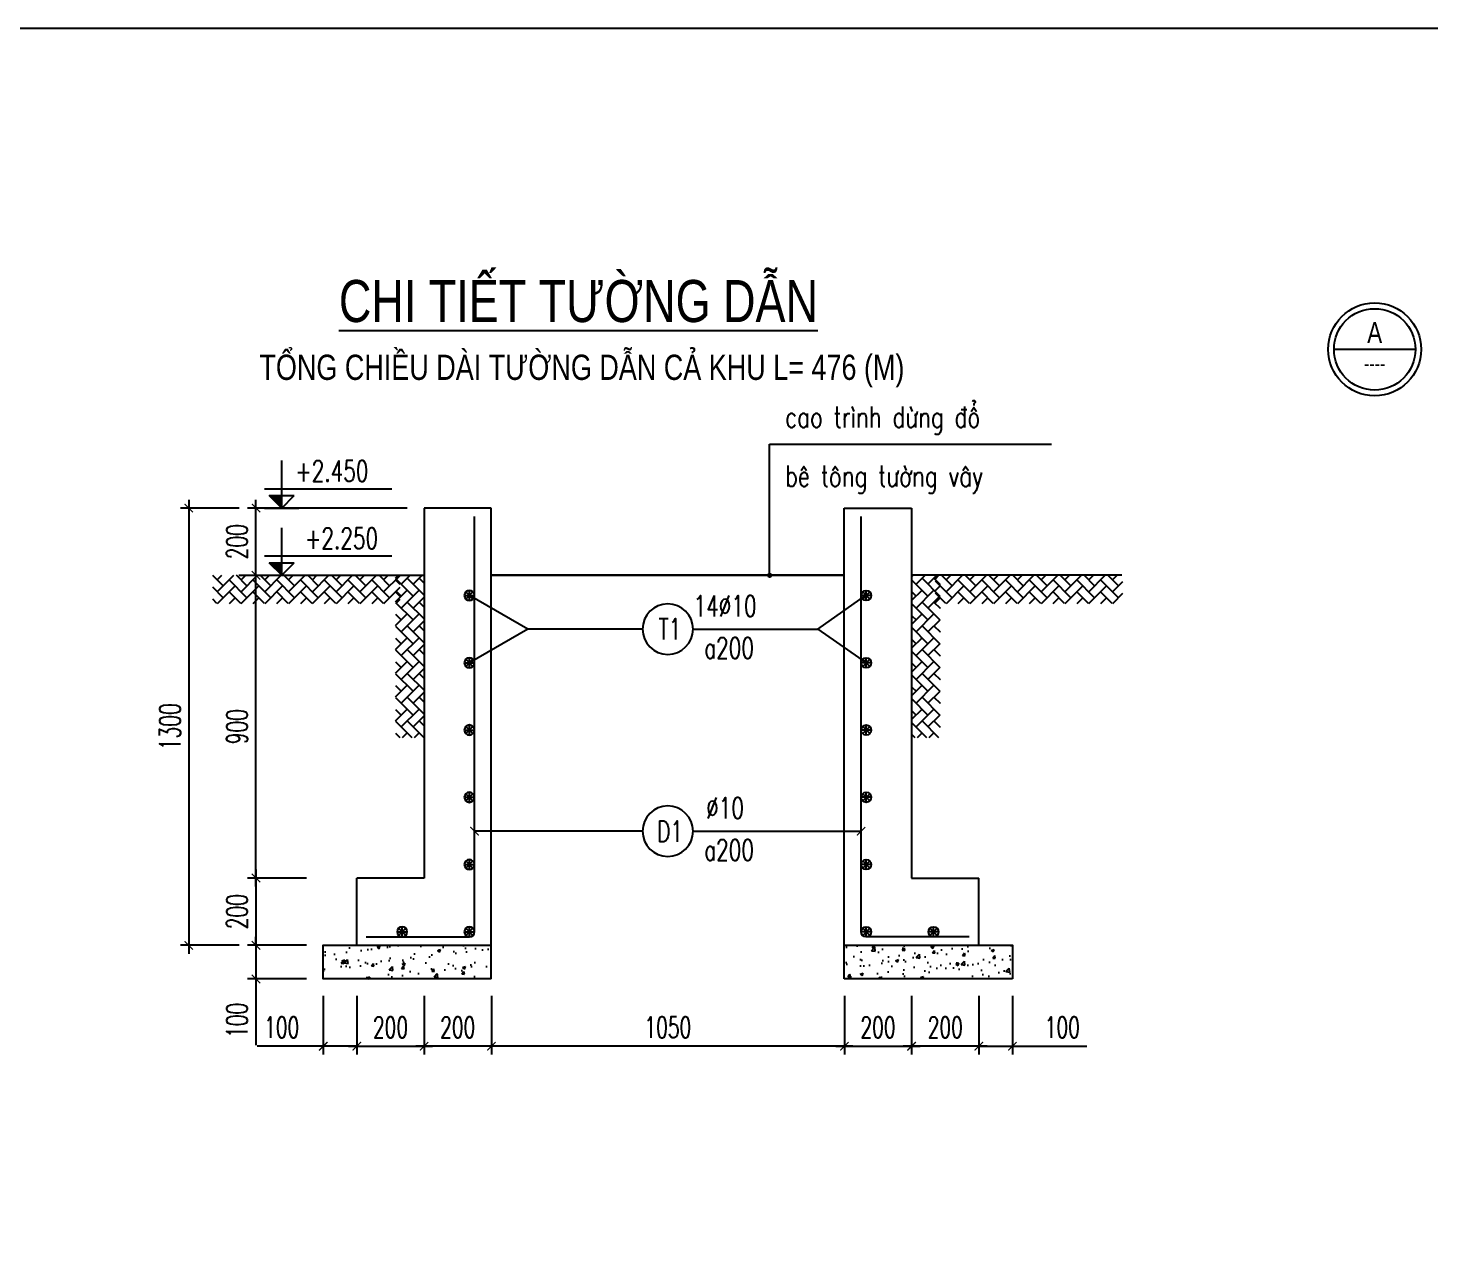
# Model space of a CAD drawing. Header units: millimetres. Extents: x -143483 to 1166745, y -1448440 to -1202244.
# Drawn here: x -89001 to -72322, y -1397572 to -1383100 of the extents above; entities that cross this region are included whole.
import ezdxf
from ezdxf.enums import TextEntityAlignment as Align

# ---------------------------------------------------------------- set-up
doc = ezdxf.new("R2010")
doc.units = ezdxf.units.MM
doc.header["$LTSCALE"] = 30
doc.header["$PDMODE"] = 3
doc.linetypes.add('DASHED', pattern=[19.05, 12.7, -6.35])
doc.layers.get('0').update_dxf_attribs({"lineweight": 9})
doc.layers.get('Defpoints').update_dxf_attribs({"lineweight": 9})
for name, color, linetype in [('ccu11-Chidan', 9, 'Continuous'), ('ccu11-Cotthep', 9, 'Continuous'), ('ccu11-Dim', 8, 'Continuous'), ('ccu11-Hatch', 8, 'Continuous'), ('ccu11-Manh', 8, 'Continuous'), ('ccu11-Text', 31, 'Continuous'), ('ccu11-Thay', 7, 'Continuous'), ('ccu11-Thep', 4, 'Continuous'), ('ccu11-Thep doc', 4, 'Continuous')]:
    doc.layers.add(name, color=color, linetype=linetype)
doc.layers.add('ccu11-Khuat', color=9, linetype='DASHED', lineweight=30)
doc.styles.add('ccu11-dim', font='vnsimli.shx', dxfattribs={"width": 0.65, "bigfont": 'bigfont.shx'})
doc.styles.add('ccu11-VnAvantH', font='VHAVAN.TTF')
doc.styles.add('ccu11-VnAvH-B', font='VHAVANB.TTF')
doc.styles.add('ccu11-vnsimli', font='vnsimli.shx', dxfattribs={"width": 0.8, "bigfont": 'vns.shx'})
doc.styles.add('ccu11-vnsimple', font='vnsimple.shx', dxfattribs={"bigfont": 'bigfont.shx'})
doc.styles.add('ccu11_simli', font='vnsimli.shx', dxfattribs={"width": 0.8})
doc.linetypes.add('ZIGZAG', pattern='A,0.0001,-0.2,[131,ltypeshp.shx,S=0.2,R=0,X=-0.2,Y=0],-0.4,[131,ltypeshp.shx,S=0.2,R=180,X=0.2,Y=0],-0.2', length=0.8001)
doc.dimstyles.new('ccu11-100x4', dxfattribs={"dimscale": 100, "dimtxt": 2.5, "dimasz": 1, "dimexe": 1, "dimexo": 2, "dimgap": 1, "dimtad": 1, "dimdec": 0, "dimlfac": 0.25, "dimdsep": 46, "dimtxsty": 'ccu11-dim', "dimblk": 'ARCHTICK', "dimcen": -1, "dimdle": 1, "dimclrd": 256, "dimclre": 256, "dimclrt": 3, "dimadec": 0, "dimazin": 2, "dimtfac": 0.1, "dimtdec": 0, "dimtmove": 0, "dimatfit": 1, "dimldrblk": 'ARCHTICK', "dimfxl": 0, "dimtvp": 0.833333, "dimtolj": 1, "dimtzin": 12, "dimarcsym": 0})
doc.dimstyles.new('ccu11-100x8', dxfattribs={"dimscale": 100, "dimtxt": 2.5, "dimasz": 1, "dimexe": 1, "dimexo": 1, "dimgap": 1, "dimtad": 1, "dimdec": 0, "dimlfac": 0.125, "dimzin": 9, "dimdsep": 46, "dimtxsty": 'ccu11-dim', "dimblk": 'ARCHTICK', "dimcen": 2, "dimdle": 1, "dimclrd": 256, "dimclre": 256, "dimclrt": 31, "dimadec": 0, "dimazin": 2, "dimtfac": 1, "dimtdec": 0, "dimtmove": 0, "dimatfit": 3, "dimldrblk": 'DOTSMALL', "dimfxl": 0, "dimtolj": 1, "dimtzin": 0, "dimlwd": -1, "dimlwe": -1, "dimarcsym": 0})

# ---------------------------------------------------------------- blocks, each defined once
blk = doc.blocks.new('_ARCHTICK')
at = {"color": 0, "linetype": 'ByBlock', "const_width": 0.15}
blk.add_lwpolyline([(-0.5, -0.5), (0.5, 0.5)], dxfattribs=at)
blk = doc.blocks.new('*D891')
at = {"layer": 'ccu11-Dim', "lineweight": -2, "transparency": 16777216}
for p, q in [((-86289, -1393309), (-86289, -1389509)), ((-85689, -1389609), (-86389, -1389609)), ((-85689, -1393209), (-86389, -1393209))]:
    blk.add_line(p, q, dxfattribs=at)
at = {"layer": 'Defpoints', "color": 0, "transparency": 16777216}
for p in [(-86289, -1389609), (-85489, -1389609), (-85489, -1393209)]:
    blk.add_point(p, dxfattribs=at)
at = {"layer": 'ccu11-Dim', "lineweight": -2, "transparency": 16777216, "xscale": 100, "yscale": 100, "zscale": 100}
for p, rotation in [((-86289, -1389609), 90), ((-86289, -1393209), 270)]:
    blk.add_blockref('_ARCHTICK', p, dxfattribs=dict(at, rotation=rotation))
at = {"layer": 'ccu11-Dim', "color": 3, "transparency": 16777216, "insert": (-86514, -1391409), "char_height": 250, "attachment_point": 5, "rotation": 90, "style": 'ccu11-dim'}
blk.add_mtext('\\A1;900', dxfattribs=at)
blk = doc.blocks.new('*D892')
at = {"layer": 'ccu11-Dim', "lineweight": -2, "transparency": 16777216}
for p, q in [((-87089, -1388709), (-87089, -1394109)), ((-86489, -1388809), (-87189, -1388809)), ((-86489, -1394009), (-87189, -1394009))]:
    blk.add_line(p, q, dxfattribs=at)
at = {"layer": 'Defpoints', "color": 0, "transparency": 16777216}
for p in [(-86289, -1388809), (-87089, -1394009), (-86289, -1394009)]:
    blk.add_point(p, dxfattribs=at)
at = {"layer": 'ccu11-Dim', "lineweight": -2, "transparency": 16777216, "xscale": 100, "yscale": 100, "zscale": 100}
for p, rotation in [((-87089, -1388809), 90), ((-87089, -1394009), 270)]:
    blk.add_blockref('_ARCHTICK', p, dxfattribs=dict(at, rotation=rotation))
at = {"layer": 'ccu11-Dim', "color": 3, "transparency": 16777216, "insert": (-87314, -1391409), "char_height": 250, "attachment_point": 5, "rotation": 90, "style": 'ccu11-dim'}
blk.add_mtext('\\A1;1300', dxfattribs=at)
blk = doc.blocks.new('*D893')
at = {"layer": 'ccu11-Dim', "lineweight": -2, "transparency": 16777216}
for p, q in [((-85089, -1394609), (-85089, -1395309)), ((-84289, -1394609), (-84289, -1395309)), ((-85189, -1395209), (-84189, -1395209))]:
    blk.add_line(p, q, dxfattribs=at)
at = {"layer": 'Defpoints', "color": 0, "transparency": 16777216}
for p in [(-85089, -1394409), (-84289, -1394409), (-84289, -1395209)]:
    blk.add_point(p, dxfattribs=at)
at = {"layer": 'ccu11-Dim', "lineweight": -2, "transparency": 16777216, "xscale": 100, "yscale": 100, "zscale": 100, "rotation": 180}
blk.add_blockref('_ARCHTICK', (-85089, -1395209), dxfattribs=at)
at = {"layer": 'ccu11-Dim', "lineweight": -2, "transparency": 16777216, "xscale": 100, "yscale": 100, "zscale": 100}
blk.add_blockref('_ARCHTICK', (-84289, -1395209), dxfattribs=at)
at = {"layer": 'ccu11-Dim', "color": 3, "transparency": 16777216, "insert": (-84689, -1394984), "char_height": 250, "attachment_point": 5, "style": 'ccu11-dim'}
blk.add_mtext('\\A1;200', dxfattribs=at)
blk = doc.blocks.new('*D894')
at = {"layer": 'ccu11-Dim', "lineweight": -2, "ltscale": 10, "transparency": 16777216}
for p, q in [((-85489, -1394609), (-85489, -1395309)), ((-85089, -1394609), (-85089, -1395309)), ((-85489, -1395209), (-86276, -1395209)), ((-85089, -1395209), (-85489, -1395209)), ((-85089, -1395209), (-84989, -1395209))]:
    blk.add_line(p, q, dxfattribs=at)
at = {"layer": 'Defpoints', "color": 0, "ltscale": 10, "transparency": 16777216}
for p in [(-85489, -1394409), (-85089, -1394409), (-85489, -1395209)]:
    blk.add_point(p, dxfattribs=at)
at = {"layer": 'ccu11-Dim', "lineweight": -2, "ltscale": 10, "transparency": 16777216, "xscale": 100, "yscale": 100, "zscale": 100}
blk.add_blockref('_ARCHTICK', (-85489, -1395209), dxfattribs=at)
at = {"layer": 'ccu11-Dim', "lineweight": -2, "ltscale": 10, "transparency": 16777216, "xscale": 100, "yscale": 100, "zscale": 100, "rotation": 180}
blk.add_blockref('_ARCHTICK', (-85089, -1395209), dxfattribs=at)
at = {"layer": 'ccu11-Dim', "color": 3, "ltscale": 10, "transparency": 16777216, "insert": (-85983, -1394984), "char_height": 250, "attachment_point": 5, "style": 'ccu11-dim'}
blk.add_mtext('\\A1;100', dxfattribs=at)
blk = doc.blocks.new('*D895')
at = {"layer": 'ccu11-Dim', "lineweight": -2, "ltscale": 10, "transparency": 16777216}
for p, q in [((-77689, -1394609), (-77689, -1395309)), ((-77289, -1394609), (-77289, -1395309)), ((-77689, -1395209), (-77789, -1395209)), ((-77689, -1395209), (-77289, -1395209)), ((-77289, -1395209), (-76403, -1395209))]:
    blk.add_line(p, q, dxfattribs=at)
at = {"layer": 'Defpoints', "color": 0, "ltscale": 10, "transparency": 16777216}
for p in [(-77689, -1394409), (-77289, -1394409), (-77289, -1395209)]:
    blk.add_point(p, dxfattribs=at)
at = {"layer": 'ccu11-Dim', "lineweight": -2, "ltscale": 10, "transparency": 16777216, "xscale": 100, "yscale": 100, "zscale": 100}
blk.add_blockref('_ARCHTICK', (-77689, -1395209), dxfattribs=at)
at = {"layer": 'ccu11-Dim', "lineweight": -2, "ltscale": 10, "transparency": 16777216, "xscale": 100, "yscale": 100, "zscale": 100, "rotation": 180}
blk.add_blockref('_ARCHTICK', (-77289, -1395209), dxfattribs=at)
at = {"layer": 'ccu11-Dim', "color": 3, "ltscale": 10, "transparency": 16777216, "insert": (-76696, -1394984), "char_height": 250, "attachment_point": 5, "style": 'ccu11-dim'}
blk.add_mtext('\\A1;100', dxfattribs=at)
blk = doc.blocks.new('*D896')
at = {"layer": 'ccu11-Dim', "lineweight": -2, "ltscale": 10, "transparency": 16777216}
for p, q in [((-85689, -1394009), (-86389, -1394009)), ((-86289, -1394009), (-86289, -1393909)), ((-86289, -1394009), (-86289, -1394409)), ((-85689, -1394409), (-86389, -1394409)), ((-86289, -1394409), (-86289, -1395195))]:
    blk.add_line(p, q, dxfattribs=at)
at = {"layer": 'Defpoints', "color": 0, "ltscale": 10, "transparency": 16777216}
for p in [(-85489, -1394009), (-86289, -1394409), (-85489, -1394409)]:
    blk.add_point(p, dxfattribs=at)
at = {"layer": 'ccu11-Dim', "lineweight": -2, "ltscale": 10, "transparency": 16777216, "xscale": 100, "yscale": 100, "zscale": 100}
for p, rotation in [((-86289, -1394009), 270), ((-86289, -1394409), 90)]:
    blk.add_blockref('_ARCHTICK', p, dxfattribs=dict(at, rotation=rotation))
at = {"layer": 'ccu11-Dim', "color": 3, "ltscale": 10, "transparency": 16777216, "insert": (-86514, -1394902), "char_height": 250, "attachment_point": 5, "rotation": 90, "style": 'ccu11-dim'}
blk.add_mtext('\\A1;100', dxfattribs=at)
blk = doc.blocks.new('*D897')
at = {"layer": 'ccu11-Dim', "lineweight": -2, "transparency": 16777216}
for p, q in [((-84289, -1394609), (-84289, -1395309)), ((-83489, -1394609), (-83489, -1395309)), ((-83389, -1395209), (-84389, -1395209))]:
    blk.add_line(p, q, dxfattribs=at)
at = {"layer": 'Defpoints', "color": 0, "transparency": 16777216}
for p in [(-84289, -1394409), (-83489, -1394409), (-84289, -1395209)]:
    blk.add_point(p, dxfattribs=at)
at = {"layer": 'ccu11-Dim', "lineweight": -2, "transparency": 16777216, "xscale": 100, "yscale": 100, "zscale": 100, "rotation": 180}
blk.add_blockref('_ARCHTICK', (-84289, -1395209), dxfattribs=at)
at = {"layer": 'ccu11-Dim', "lineweight": -2, "transparency": 16777216, "xscale": 100, "yscale": 100, "zscale": 100}
blk.add_blockref('_ARCHTICK', (-83489, -1395209), dxfattribs=at)
at = {"layer": 'ccu11-Dim', "color": 3, "transparency": 16777216, "insert": (-83889, -1394984), "char_height": 250, "attachment_point": 5, "style": 'ccu11-dim'}
blk.add_mtext('\\A1;200', dxfattribs=at)
blk = doc.blocks.new('*D898')
at = {"layer": 'ccu11-Dim', "lineweight": -2, "transparency": 16777216}
for p, q in [((-78489, -1394609), (-78489, -1395309)), ((-77689, -1394609), (-77689, -1395309)), ((-77589, -1395209), (-78589, -1395209))]:
    blk.add_line(p, q, dxfattribs=at)
at = {"layer": 'Defpoints', "color": 0, "transparency": 16777216}
for p in [(-78489, -1394409), (-77689, -1394409), (-78489, -1395209)]:
    blk.add_point(p, dxfattribs=at)
at = {"layer": 'ccu11-Dim', "lineweight": -2, "transparency": 16777216, "xscale": 100, "yscale": 100, "zscale": 100, "rotation": 180}
blk.add_blockref('_ARCHTICK', (-78489, -1395209), dxfattribs=at)
at = {"layer": 'ccu11-Dim', "lineweight": -2, "transparency": 16777216, "xscale": 100, "yscale": 100, "zscale": 100}
blk.add_blockref('_ARCHTICK', (-77689, -1395209), dxfattribs=at)
at = {"layer": 'ccu11-Dim', "color": 3, "transparency": 16777216, "insert": (-78089, -1394984), "char_height": 250, "attachment_point": 5, "style": 'ccu11-dim'}
blk.add_mtext('\\A1;200', dxfattribs=at)
blk = doc.blocks.new('*D899')
at = {"layer": 'ccu11-Dim', "lineweight": -2, "transparency": 16777216}
for p, q in [((-79289, -1394609), (-79289, -1395309)), ((-78489, -1394609), (-78489, -1395309)), ((-79389, -1395209), (-78389, -1395209))]:
    blk.add_line(p, q, dxfattribs=at)
at = {"layer": 'Defpoints', "color": 0, "transparency": 16777216}
for p in [(-79289, -1394409), (-78489, -1394409), (-78489, -1395209)]:
    blk.add_point(p, dxfattribs=at)
at = {"layer": 'ccu11-Dim', "lineweight": -2, "transparency": 16777216, "xscale": 100, "yscale": 100, "zscale": 100, "rotation": 180}
blk.add_blockref('_ARCHTICK', (-79289, -1395209), dxfattribs=at)
at = {"layer": 'ccu11-Dim', "lineweight": -2, "transparency": 16777216, "xscale": 100, "yscale": 100, "zscale": 100}
blk.add_blockref('_ARCHTICK', (-78489, -1395209), dxfattribs=at)
at = {"layer": 'ccu11-Dim', "color": 3, "transparency": 16777216, "insert": (-78889, -1394984), "char_height": 250, "attachment_point": 5, "style": 'ccu11-dim'}
blk.add_mtext('\\A1;200', dxfattribs=at)
blk = doc.blocks.new('*D900')
at = {"layer": 'ccu11-Dim', "lineweight": -2, "transparency": 16777216}
for p, q in [((-85689, -1393209), (-86389, -1393209)), ((-86289, -1393109), (-86289, -1394109)), ((-85689, -1394009), (-86389, -1394009))]:
    blk.add_line(p, q, dxfattribs=at)
at = {"layer": 'Defpoints', "color": 0, "transparency": 16777216}
for p in [(-85489, -1393209), (-86289, -1394009), (-85489, -1394009)]:
    blk.add_point(p, dxfattribs=at)
at = {"layer": 'ccu11-Dim', "lineweight": -2, "transparency": 16777216, "xscale": 100, "yscale": 100, "zscale": 100}
for p, rotation in [((-86289, -1393209), 90), ((-86289, -1394009), 270)]:
    blk.add_blockref('_ARCHTICK', p, dxfattribs=dict(at, rotation=rotation))
at = {"layer": 'ccu11-Dim', "color": 3, "transparency": 16777216, "insert": (-86514, -1393609), "char_height": 250, "attachment_point": 5, "rotation": 90, "style": 'ccu11-dim'}
blk.add_mtext('\\A1;200', dxfattribs=at)
blk = doc.blocks.new('*D901')
at = {"layer": 'ccu11-Dim', "lineweight": -2, "transparency": 16777216}
for p, q in [((-83489, -1394609), (-83489, -1395309)), ((-79289, -1394609), (-79289, -1395309)), ((-79189, -1395209), (-83589, -1395209))]:
    blk.add_line(p, q, dxfattribs=at)
at = {"layer": 'Defpoints', "color": 0, "transparency": 16777216}
for p in [(-83489, -1394409), (-79289, -1394409), (-83489, -1395209)]:
    blk.add_point(p, dxfattribs=at)
at = {"layer": 'ccu11-Dim', "lineweight": -2, "transparency": 16777216, "xscale": 100, "yscale": 100, "zscale": 100, "rotation": 180}
blk.add_blockref('_ARCHTICK', (-83489, -1395209), dxfattribs=at)
at = {"layer": 'ccu11-Dim', "lineweight": -2, "transparency": 16777216, "xscale": 100, "yscale": 100, "zscale": 100}
blk.add_blockref('_ARCHTICK', (-79289, -1395209), dxfattribs=at)
at = {"layer": 'ccu11-Dim', "color": 3, "transparency": 16777216, "insert": (-81389, -1394984), "char_height": 250, "attachment_point": 5, "style": 'ccu11-dim'}
blk.add_mtext('\\A1;1050', dxfattribs=at)
blk = doc.blocks.new('MCT')
at = {"ltscale": 0.005}
for p, q in [((-0.49, 0), (0.49, 0)), ((0.35, -0.35), (-0.35, 0.35)), ((-0.35, -0.35), (0.35, 0.35)), ((0, -0.49), (0, 0.49))]:
    blk.add_line(p, q, dxfattribs=at)
blk.add_circle((0, 0), 0.492, dxfattribs=at)
blk = doc.blocks.new('SHD')
at = {"layer": 'ccu11-Cotthep'}
blk.add_circle((300, 0), 300, dxfattribs=at)
at = {"layer": 'ccu11-Cotthep', "color": 31, "style": 'ccu11_simli', "width": 0.8}
blk.add_attdef('DK', text='', height=250, dxfattribs=at).set_placement((-101, 65), align=Align.BOTTOM_RIGHT)
blk.add_attdef('KH', text='', height=250, dxfattribs=at).set_placement((300, 0), align=Align.MIDDLE)
blk.add_attdef('KC', text='', height=250, dxfattribs=at).set_placement((-101, -142), align=Align.TOP_RIGHT)
blk = doc.blocks.new('*D890')
at = {"layer": 'ccu11-Dim', "lineweight": -2, "transparency": 16777216}
for p, q in [((-86289, -1389709), (-86289, -1388709)), ((-84489, -1388809), (-86389, -1388809)), ((-85689, -1389609), (-86389, -1389609))]:
    blk.add_line(p, q, dxfattribs=at)
at = {"layer": 'Defpoints', "color": 0, "transparency": 16777216}
for p in [(-86289, -1388809), (-84289, -1388809), (-85489, -1389609)]:
    blk.add_point(p, dxfattribs=at)
at = {"layer": 'ccu11-Dim', "lineweight": -2, "transparency": 16777216, "xscale": 100, "yscale": 100, "zscale": 100}
for p, rotation in [((-86289, -1388809), 90), ((-86289, -1389609), 270)]:
    blk.add_blockref('_ARCHTICK', p, dxfattribs=dict(at, rotation=rotation))
at = {"layer": 'ccu11-Dim', "color": 3, "transparency": 16777216, "insert": (-86514, -1389209), "char_height": 250, "attachment_point": 5, "rotation": 90, "style": 'ccu11-dim'}
blk.add_mtext('\\A1;200', dxfattribs=at)
blk = doc.blocks.new('ccu11-cotcaodo1')
at = {"layer": 'ccu11-Chidan'}
for p, q in [((0, 0), (0, 565)), ((-206, 230), (1309, 230)), ((-206, 0), (206, 0)), ((-150, 150), (150, 150)), ((0, 0), (-150, 150)), ((0, 0), (150, 150))]:
    blk.add_line(p, q, dxfattribs=at)
blk.add_solid([(-150, 150), (0, 150), (0, 0)], dxfattribs=at)
at = {"layer": 'ccu11-Chidan', "color": 31, "ltscale": 10, "style": 'ccu11-vnsimli', "width": 0.8}
blk.add_attdef('%%P0.000', text='', height=253, dxfattribs=at).set_placement((597, 441), align=Align.MIDDLE_CENTER)
blk = doc.blocks.new('ct-ve')
at = {"layer": 'ccu11-Chidan', "color": 7}
blk.add_lwpolyline([(484, 0), (-484, 0)], dxfattribs=at)
at = {"layer": 'ccu11-Chidan', "color": 9}
blk.add_circle((0, 0), 553, dxfattribs=at)
at = {"layer": 'ccu11-Chidan', "color": 3}
blk.add_circle((0, 0), 484, dxfattribs=at)
at = {"layer": 'ccu11-Chidan', "color": 7, "style": 'ccu11-VnAvantH', "width": 0.8}
blk.add_attdef('B', text='', height=250, dxfattribs=at).set_placement((0, 0), align=Align.BOTTOM_CENTER)
blk.add_attdef('B', text='', height=180, dxfattribs=at).set_placement((0, -76), align=Align.TOP_CENTER)

msp = doc.modelspace()

# ---------------------------------------------------------------- hatches: boundary and pattern name
at = {"layer": 'ccu11-Hatch'}
h = msp.add_hatch(dxfattribs=at)
h.set_pattern_fill('AR-HBONE', color=256, scale=25, style=0)
h.set_pattern_definition([(45, (-315004.2, -1365198.13), (1e-14, 141.421356), [300, -100]), (135, (-314933.49, -1365127.42), (1e-14, 141.421356), [300, -100])])
h.paths.add_polyline_path([(-84574.2, -1389608.59), (-86804.2, -1389608.59), (-86804.2, -1389943.36), (-84574.2, -1389943.36)])
h = msp.add_hatch(dxfattribs=at)
h.set_pattern_fill('AR-HBONE', color=256, scale=25, angle=-90, style=0)
h.set_pattern_definition([(315, (-59883.03, -1161106.98), (141.421356, -4e-14), [300, -100]), (45, (-59812.32, -1161177.69), (141.421356, -4e-14), [300, -100])])
h.paths.add_polyline_path([(-84293.49, -1389608.59), (-84628.26, -1389608.59), (-84628.26, -1391536.98), (-84293.49, -1391536.98)])
h = msp.add_hatch(dxfattribs=at)
h.set_pattern_fill('AR-HBONE', color=256, scale=25, angle=-90, style=0)
h.set_pattern_definition([(315, (-58283.03, -1161106.98), (141.421356, -4e-14), [300, -100]), (45, (-58212.32, -1161177.69), (141.421356, -4e-14), [300, -100])])
h.paths.add_polyline_path([(-78485.49, -1389608.59), (-78150.72, -1389608.59), (-78150.72, -1391536.98), (-78485.49, -1391536.98)])
h = msp.add_hatch(dxfattribs=at)
h.set_pattern_fill('AR-HBONE', color=256, scale=25, style=0)
h.set_pattern_definition([(45, (-313404.2, -1365198.13), (1e-14, 141.421356), [300, -100]), (135, (-313333.49, -1365127.42), (1e-14, 141.421356), [300, -100])])
h.paths.add_polyline_path([(-78204.77, -1389608.59), (-75974.77, -1389608.59), (-75974.77, -1389943.36), (-78204.77, -1389943.36)])
h = msp.add_hatch(dxfattribs=at)
h.set_pattern_fill('AR-CONC', color=256, scale=50, style=0)
h.set_pattern_definition([(50, (-380287.18, -1470539.38), (358.6301, -31.37607), [37.5, -412.5]), (355, (-380287.18, -1470539.38), (-69.37567, 376.09607), [30, -330]), (100.4514, (-380257.3, -1470542), (289.2547, 344.71977), [31.8701, -350.57106]), (46.1842, (-380287.2, -1470439.38), (533.6205, -82.7595), [56.25, -618.75]), (96.6356, (-380242.7, -1470446.3), (467.33135, 487.0589), [47.8051, -525.8565]), (351.1842, (-380287.2, -1470439.4), (467.331, 487.0593), [45, -495]), (21, (-380237.18, -1470464.38), (298.45353, -201.30945), [37.5, -412.5]), (326, (-380237.18, -1470464.38), (121.65767, 362.57502), [30, -330]), (71.4514, (-380212.3, -1470481.15), (420.1113, 161.26525), [31.8701, -350.57106]), (37.5, (-380287.18, -1470539.38), (6.07993, 166.446927), [0, -326, 0, -335, 0, -331.25]), (7.5, (-380287.18, -1470539.38), (131.53477, 197.20586), [0, -191, 0, -318.5, 0, -126.25]), (327.5, (-380398.68, -1470539.38), (266.91122, -11.277436), [0, -125, 0, -390, 0, -517.5]), (317.5, (-380448.68, -1470539.38), (291.59308, 50.05249), [0, -162.5, 0, -259, 0, -367.5])])
h.paths.add_polyline_path([(-83489.49, -1394408.59), (-83489.49, -1394008.59), (-85489.49, -1394008.59), (-85489.49, -1394408.59)])
h.paths.add_polyline_path([(-79289.49, -1394008.59), (-79289.49, -1394408.59), (-77289.49, -1394408.59), (-77289.49, -1394008.59)])

# ---------------------------------------------------------------- linework, layer by layer
at = {"layer": 'ccu11-Chidan'}
for p, q in [((-81689.49, -1392651.69), (-83689.49, -1392651.69)), ((-81089.49, -1392651.69), (-79089.49, -1392651.69))]:
    msp.add_line(p, q, dxfattribs=at)
at = {"layer": 'ccu11-Khuat', "linetype": 'ZIGZAG', "ltscale": 6}
msp.add_line((-83489.49, -1389608.59), (-79289.49, -1389608.59), dxfattribs=at)
at = {"layer": 'ccu11-Manh'}
for points in [[(-81689.49, -1390248.59), (-81689.49, -1390248.59), (-83056.47, -1390248.59), (-83750.54, -1389848.59)], [(-81089.49, -1390248.59), (-81089.49, -1390248.59), (-79603.6, -1390248.59), (-79039.41, -1389848.59)], [(-81689.49, -1390248.59), (-81689.49, -1390248.59), (-83056.47, -1390248.59), (-83750.54, -1390648.59)], [(-81089.49, -1390248.59), (-81089.49, -1390248.59), (-79603.6, -1390248.59), (-79028.43, -1390648.59)]]:
    msp.add_lwpolyline(points, dxfattribs=at)
at = {"layer": 'ccu11-Thay'}
for p, q in [((-83489.49, -1388808.59), (-84289.49, -1388808.59)), ((-84289.49, -1388808.59), (-84289.49, -1390008.59)), ((-83489.49, -1394408.59), (-83489.49, -1388808.59)), ((-79289.49, -1394408.59), (-79289.49, -1388808.59)), ((-79289.49, -1388808.59), (-78489.49, -1388808.59)), ((-78489.49, -1388808.59), (-78489.49, -1390008.59)), ((-84289.49, -1390008.59), (-84289.49, -1393208.59)), ((-78489.49, -1390008.59), (-78489.49, -1393208.59)), ((-84289.49, -1393208.59), (-85089.49, -1393208.59)), ((-78489.49, -1393208.59), (-77689.49, -1393208.59))]:
    msp.add_line(p, q, dxfattribs=at)
at = {"layer": 'ccu11-Thay', "ltscale": 3000}
for p, q in [((-85089.49, -1394008.59), (-85089.49, -1393208.59)), ((-77689.49, -1394008.59), (-77689.49, -1393208.59))]:
    msp.add_line(p, q, dxfattribs=at)
at = {"layer": 'ccu11-Thay'}
msp.add_lwpolyline([(-138866.43, -1383099.81), (-46466.43, -1383099.81), (-46466.43, -1448439.81), (-138866.43, -1448439.81)], close=True, dxfattribs=at)
at = {"layer": 'ccu11-Thay', "ltscale": 10}
for points in [[(-86491.75, -1389608.59), (-84289.49, -1389608.59)], [(-75987.87, -1389608.59), (-78489.49, -1389608.59)], [(-83489.49, -1394408.59), (-85489.49, -1394408.59), (-85489.49, -1394008.59), (-83489.49, -1394008.59)], [(-79289.49, -1394008.59), (-77289.49, -1394008.59), (-77289.49, -1394408.59)], [(-77289.49, -1394408.59), (-79289.49, -1394408.59)]]:
    msp.add_lwpolyline(points, dxfattribs=at)
at = {"layer": 'ccu11-Thep', "ltscale": 10}
for points in [[(-84976.33, -1393908.59), (-83749.49, -1393908.59, 0.41421356), (-83689.49, -1393848.59), (-83689.49, -1388910.25)], [(-77802.64, -1393908.59), (-79029.49, -1393908.59, -0.41421356), (-79089.49, -1393848.59), (-79089.49, -1388910.25)]]:
    msp.add_lwpolyline(points, format="xyb", dxfattribs=at)

# ---------------------------------------------------------------- block references
at = {"layer": 'ccu11-Chidan'}
ref = msp.add_blockref('ct-ve', (-72979.52, -1386921.46), dxfattribs=at)
ref.add_attrib('B', 'a', dxfattribs={"color": 7, "height": 250, "style": 'ccu11-VnAvantH', "width": 0.8}).set_placement((-72979.52, -1386921.46), align=Align.BOTTOM_CENTER)
ref.add_attrib('B', '----', dxfattribs={"color": 31, "height": 180, "style": 'ccu11-VnAvantH', "width": 0.8}).set_placement((-72979.52, -1386997.1), align=Align.TOP_CENTER)
ref = msp.add_blockref('ccu11-cotcaodo1', (-85983.57, -1388808.59), dxfattribs=at)
ref.add_attrib('%%P0.000', '+2.450', dxfattribs={"color": 31, "ltscale": 10, "height": 250, "style": 'ccu11-vnsimli', "width": 0.7}).set_placement((-85386.17, -1388367.38), align=Align.MIDDLE_CENTER)
ref = msp.add_blockref('ccu11-cotcaodo1', (-85983.57, -1389608.59), dxfattribs=at)
ref.add_attrib('%%P0.000', '+2.250', dxfattribs={"color": 31, "ltscale": 10, "height": 250, "style": 'ccu11-vnsimli', "width": 0.7}).set_placement((-85271.25, -1389167.38), align=Align.MIDDLE_CENTER)
at = {"layer": 'ccu11-Cotthep'}
ref = msp.add_blockref('SHD', (-81089.49, -1390248.59), dxfattribs=dict(at, xscale=-1))
ref.add_attrib('KH', 'T1', dxfattribs={"color": 31, "height": 250, "style": 'ccu11-vnsimple', "width": 0.7}).set_placement((-81364.49, -1390248.59), align=Align.MIDDLE_CENTER)
ref.add_attrib('KC', 'a200', dxfattribs={"color": 31, "height": 250, "style": 'ccu11-vnsimple', "width": 0.7}).set_placement((-80660.91, -1390348.59), align=Align.TOP_CENTER)
ref.add_attrib('DK', '14`10', dxfattribs={"color": 31, "height": 250, "style": 'ccu11-vnsimple', "width": 0.7}).set_placement((-80708.7, -1390173.59), align=Align.BOTTOM_CENTER)
ref = msp.add_blockref('SHD', (-81089.49, -1392651.69), dxfattribs=dict(at, xscale=-1))
ref.add_attrib('KH', 'D1', dxfattribs={"color": 31, "height": 250, "style": 'ccu11-vnsimple', "width": 0.7}).set_placement((-81364.49, -1392651.69), align=Align.MIDDLE_CENTER)
ref.add_attrib('KC', 'a200', dxfattribs={"color": 31, "height": 250, "style": 'ccu11-vnsimple', "width": 0.7}).set_placement((-80660.91, -1392751.69), align=Align.TOP_CENTER)
ref.add_attrib('DK', '`10', dxfattribs={"color": 31, "height": 250, "style": 'ccu11-vnsimple', "width": 0.7}).set_placement((-80708.7, -1392576.69), align=Align.BOTTOM_CENTER)
at = {"layer": 'ccu11-Dim', "yscale": 100, "zscale": 100, "rotation": 180}
for p, xscale in [((-83689.49, -1392651.69), -100), ((-79089.49, -1392651.69), 100)]:
    msp.add_blockref('_ARCHTICK', p, dxfattribs=dict(at, xscale=xscale))
at = {"layer": 'ccu11-Thep doc', "yscale": 121.9200000001001}
for p, xscale, zscale, rotation in [((-83750.54, -1389848.59), -121.9200000001001, 121.92, 270), ((-79028.43, -1389848.59), 121.9200000001001, 121.9200000001001, 90.00000000000001), ((-83750.54, -1390648.59), -121.9200000001001, 121.92, 270), ((-79028.43, -1390648.59), 121.9200000001001, 121.9200000001001, 90.00000000000001), ((-83750.54, -1391448.59), -121.9200000001001, 121.92, 270), ((-79028.43, -1391448.59), 121.9200000001001, 121.9200000001001, 90.00000000000001), ((-83750.54, -1392248.59), -121.9200000001001, 121.92, 270), ((-79028.43, -1392248.59), 121.9200000001001, 121.9200000001001, 90.00000000000001), ((-83750.54, -1393048.59), -121.9200000001001, 121.92, 270), ((-79028.43, -1393048.59), 121.9200000001001, 121.9200000001001, 90.00000000000001), ((-84550.54, -1393848.59), -121.9200000001001, 121.92, 270), ((-83750.54, -1393848.59), -121.9200000001001, 121.92, 270), ((-79028.43, -1393848.59), 121.9200000001001, 121.9200000001001, 90.00000000000001), ((-78228.43, -1393848.59), 121.9200000001001, 121.9200000001001, 90.00000000000001)]:
    msp.add_blockref('MCT', p, dxfattribs=dict(at, xscale=xscale, zscale=zscale, rotation=rotation))

# ---------------------------------------------------------------- texts
at = {"layer": 'ccu11-Text', "style": 'ccu11-VnAvH-B', "width": 0.8}
msp.add_text('%%uchi tiÕt t\xadêng dÉn', height=500, dxfattribs=at).set_placement((-82452.89, -1386596.3), align=Align.CENTER)
at = {"layer": 'ccu11-Text', "color": 1, "style": 'ccu11-VnAvantH', "width": 0.8}
msp.add_text('tæng chiÒu dµi t\xadêng dÉn c¶ khu l= 476 (m)', height=300, dxfattribs=at).set_placement((-82411.32, -1387284.3), align=Align.CENTER)
at = {"layer": 'ccu11-Text', "style": 'ccu11-vnsimli', "width": 0.75}
for s, p in [('cao tr×nh dõng ®æ', (-79995.46, -1387849.13, -358959.88)), ('bª t«ng t\xadêng v©y', (-79995.46, -1388554.04, -358959.88))]:
    msp.add_text(s, height=250, dxfattribs=at).set_placement(p)

# ---------------------------------------------------------------- dimensions: what is measured, and where the dimension line sits
at = {"layer": 'ccu11-Dim'}
for base, p1, p2, angle, picture, middle in [((-87089.49, -1394008.59), (-86289.49, -1388808.59), (-86289.49, -1394008.59), 90, '*D892', (-87314.49, -1391408.59)), ((-86289.49, -1389608.59), (-85489.49, -1393208.59), (-85489.49, -1389608.59), 270, '*D891', (-86514.49, -1391408.59)), ((-86289.49, -1394008.59), (-85489.49, -1393208.59), (-85489.49, -1394008.59), 90, '*D900', (-86514.49, -1393608.59)), ((-84289.49, -1395208.59), (-83489.49, -1394408.59), (-84289.49, -1394408.59), 180, '*D897', (-83889.49, -1394983.59)), ((-78489.49, -1395208.59), (-77689.49, -1394408.59), (-78489.49, -1394408.59), 180, '*D898', (-78089.49, -1394983.59))]:
    dim = msp.add_linear_dim(base=base, p1=p1, p2=p2, angle=angle, dimstyle='ccu11-100x4', dxfattribs=at)
    dim.commit()
    dim.dimension.update_dxf_attribs({"geometry": picture, "text_midpoint": middle})
dim = msp.add_linear_dim(base=(-86289.49, -1388808.59), p1=(-85489.49, -1389608.59), p2=(-84289.49, -1388808.59), angle=270, dimstyle='ccu11-100x4', override={"dimtmove": 1}, dxfattribs=at)
dim.commit()
dim.dimension.update_dxf_attribs({"geometry": '*D890', "text_midpoint": (-86514.49, -1389208.59)})
at = {"layer": 'ccu11-Dim', "ltscale": 10}
dim = msp.add_linear_dim(base=(-86289.49, -1394408.59), p1=(-85489.49, -1394008.59), p2=(-85489.49, -1394408.59), angle=90, dimstyle='ccu11-100x4', dxfattribs=at)
dim.commit()
dim.dimension.update_dxf_attribs({"geometry": '*D896', "text_midpoint": (-86289.49, -1394902.04), "dimtype": 160})
dim = msp.add_linear_dim(base=(-85489.49, -1395208.59), p1=(-85089.49, -1394408.59), p2=(-85489.49, -1394408.59), dimstyle='ccu11-100x4', dxfattribs=at)
dim.commit()
dim.dimension.update_dxf_attribs({"geometry": '*D894', "text_midpoint": (-85982.94, -1394983.59)})
at = {"layer": 'ccu11-Dim'}
for base, p1, p2, picture, middle in [((-84289.49, -1395208.59), (-85089.49, -1394408.59), (-84289.49, -1394408.59), '*D893', (-84689.49, -1394983.59)), ((-83489.49, -1395208.59), (-79289.49, -1394408.59), (-83489.49, -1394408.59), '*D901', (-81389.49, -1394983.59)), ((-78489.49, -1395208.59), (-79289.49, -1394408.59), (-78489.49, -1394408.59), '*D899', (-78889.49, -1394983.59))]:
    dim = msp.add_linear_dim(base=base, p1=p1, p2=p2, dimstyle='ccu11-100x4', dxfattribs=at)
    dim.commit()
    dim.dimension.update_dxf_attribs({"geometry": picture, "text_midpoint": middle})
at = {"layer": 'ccu11-Dim', "ltscale": 10}
dim = msp.add_linear_dim(base=(-77289.49, -1395208.59), p1=(-77689.49, -1394408.59), p2=(-77289.49, -1394408.59), dimstyle='ccu11-100x4', dxfattribs=at)
dim.commit()
dim.dimension.update_dxf_attribs({"geometry": '*D895', "text_midpoint": (-76696.03, -1395208.59), "dimtype": 160})

# ---------------------------------------------------------------- leaders
at = {"layer": 'ccu11-Dim', "ltscale": 3000}
msp.add_leader([(-80177.72, -1389608.59), (-80177.72, -1388049.93), (-76825.32, -1388049.93)], dimstyle='ccu11-100x8', override={"dimasz": 2.5, "dimtad": 0}, dxfattribs=at)

doc.saveas('drawing.dxf')
